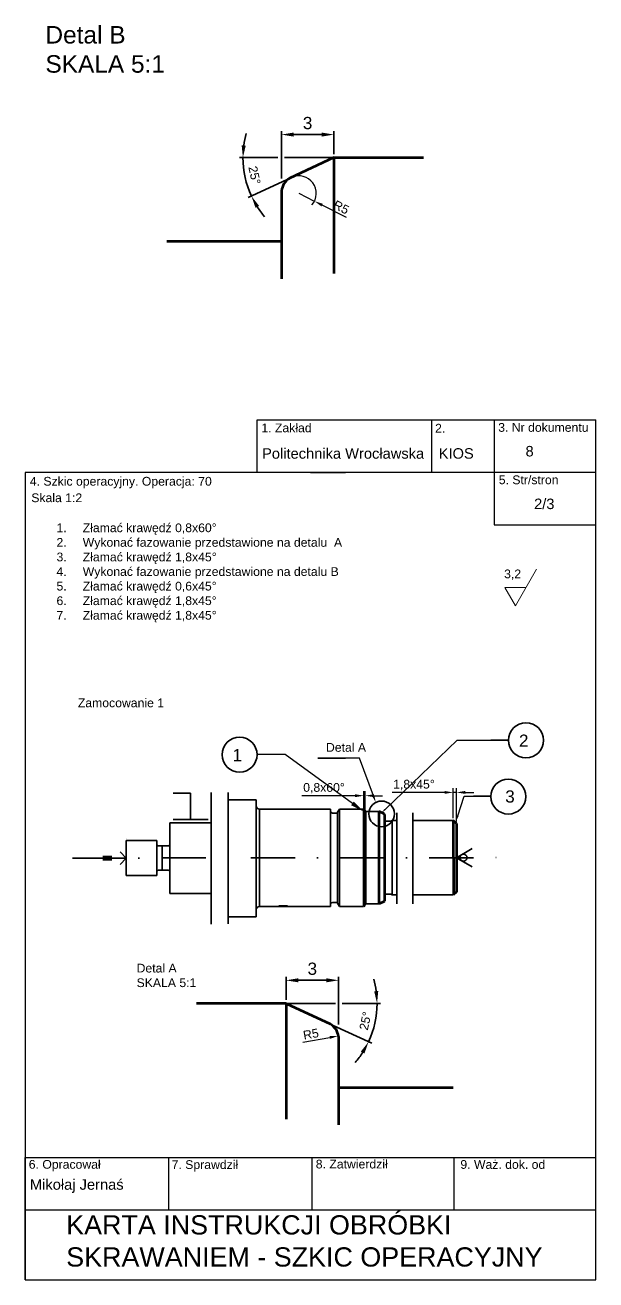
# Model space of a CAD drawing. Header units: millimetres. Extents: x 1335 to 6286, y 608 to 2939.
# Drawn here: x 4315.8 to 4479, y 1709.6 to 2068.3 of the extents above; entities that cross this region are included whole.
import ezdxf
from ezdxf import colors
from ezdxf.entities.mleader import LeaderData, LeaderLine
from ezdxf.math import Vec2, Vec3

# ---------------------------------------------------------------- set-up
doc = ezdxf.new("R2010")
doc.units = ezdxf.units.MM
doc.linetypes.add('DASHDOT', pattern=[25.4, 12.7, -6.35, 0, -6.35])
for name, color, linetype, lineweight in [('01.1 CIĄG. Z PRZERWANIEM', 255, 'Amzigzag', 35), ('01.1 CIĄGŁA CIENKA', 255, 'Continuous', 35), ('01.2 CIĄGŁA GRUBA', 7, 'Continuous', 70), ('04.1 DŁ. K+K CIENKA', 255, 'DASHDOT', 35)]:
    doc.layers.add(name, color=color, linetype=linetype, lineweight=lineweight)
doc.layers.add('Default', color=7, linetype='Continuous')
doc.styles.get("Standard").update_dxf_attribs({"font": 'arial.ttf'})
doc.linetypes.add('Amzigzag', pattern='A,0.0001,[136,genltshp.shx,S=0.04,R=0,X=0,Y=0],-11', length=11.0001)
doc.dimstyles.new('AM_ISO', dxfattribs={"dimscale": 100, "dimtxt": 3.5, "dimasz": 3.5, "dimexe": 1, "dimexo": 1, "dimgap": 1.5, "dimtad": 1, "dimdsep": 46, "dimtxsty": 'Standard', "dimcen": 0, "dimclrd": 256, "dimclre": 256, "dimclrt": 2, "dimadec": 0, "dimazin": 2, "dimtp": 0.1, "dimtm": 0.1, "dimtfac": 0.71, "dimtmove": 0, "dimatfit": 3, "dimfxl": 1, "dimlwd": -1, "dimlwe": -1, "dimarcsym": 1})
doc.dimstyles.new('AM_ISO$0', dxfattribs={"dimscale": 100, "dimtxt": 3.5, "dimasz": 3.5, "dimexe": 1, "dimexo": 1, "dimgap": 1.5, "dimtad": 1, "dimdsep": 46, "dimtxsty": 'Standard', "dimcen": 0, "dimclrd": 256, "dimclre": 256, "dimclrt": 2, "dimadec": 0, "dimazin": 2, "dimtp": 0.1, "dimtm": 0.1, "dimtfac": 0.71, "dimtmove": 0, "dimatfit": 3, "dimfxl": 1, "dimlwd": -1, "dimlwe": -1, "dimarcsym": 1})
doc.dimstyles.new('ISO-25', dxfattribs={"dimtxt": 2.5, "dimasz": 2.5, "dimexe": 1.25, "dimexo": 0.625, "dimtad": 1, "dimtxsty": 'Standard', "dimcen": 2.5, "dimadec": 0, "dimazin": 0, "dimtfac": 1, "dimtmove": 0, "dimatfit": 3, "dimfxl": 1, "dimarcsym": 0})
doc.dimstyles.new('ISO-25$0', dxfattribs={"dimtxt": 2.5, "dimasz": 2.5, "dimexe": 1.25, "dimexo": 0.625, "dimtad": 1, "dimtxsty": 'Standard', "dimcen": 2.5, "dimadec": 0, "dimazin": 0, "dimtfac": 1, "dimtmove": 0, "dimatfit": 3, "dimfxl": 1, "dimarcsym": 0})

# ---------------------------------------------------------------- blocks, each defined once
blk = doc.blocks.new('*D145')
at = {"layer": '01.1 CIĄGŁA CIENKA', "linetype": 'ByBlock', "transparency": 16777216}
for p, q in [((4388.06, 2030.38), (4377.06, 2030.38)), ((4390.57, 2024.08), (4379.59, 2018.96))]:
    blk.add_line(p, q, dxfattribs=at)
for start, end in [(164.5673, 172.2836), (180, 205), (212.7164, 220.4327)]:
    blk.add_arc((4404.06, 2030.38), 26.01, start, end, dxfattribs=at)
at = {"layer": '01.1 CIĄGŁA CIENKA', "transparency": 16777216}
for points in [[(4378.87, 2033.83), (4377.71, 2033.91), (4378.06, 2030.38)], [(4381.67, 2016.04), (4382.69, 2016.6), (4380.49, 2019.39)]]:
    blk.add_solid(points, dxfattribs=at)
at = {"layer": 'Defpoints', "color": 0, "transparency": 16777216}
for p in [(4389.06, 2030.38), (4404.06, 2030.38), (4404.06, 2030.38), (4378.33, 2026.61), (4391.47, 2024.51)]:
    blk.add_point(p, dxfattribs=at)
at = {"layer": '01.1 CIĄGŁA CIENKA', "color": 2, "transparency": 16777216, "insert": (4381.38, 2025.35), "char_height": 3.5, "attachment_point": 5, "rotation": 282.5}
blk.add_mtext('{\\H0.71429x;25°}', dxfattribs=at)
blk = doc.blocks.new('*D144')
at = {"layer": '01.1 CIĄGŁA CIENKA', "linetype": 'ByBlock', "transparency": 16777216}
for p, q in [((4389.06, 2024.38), (4389.06, 2037.97)), ((4404.06, 2031.38), (4404.06, 2037.97)), ((4392.56, 2036.97), (4400.56, 2036.97))]:
    blk.add_line(p, q, dxfattribs=at)
at = {"layer": '01.1 CIĄGŁA CIENKA', "transparency": 16777216}
for points in [[(4392.56, 2037.55), (4392.56, 2036.39), (4389.06, 2036.97)], [(4400.56, 2037.55), (4400.56, 2036.39), (4404.06, 2036.97)]]:
    blk.add_solid(points, dxfattribs=at)
at = {"layer": 'Defpoints', "color": 0, "transparency": 16777216}
for p in [(4404.06, 2036.97), (4404.06, 2030.38), (4389.06, 2023.38)]:
    blk.add_point(p, dxfattribs=at)
at = {"layer": '01.1 CIĄGŁA CIENKA', "color": 2, "transparency": 16777216, "insert": (4396.56, 2043.17), "char_height": 3.5, "attachment_point": 5}
blk.add_mtext('\\P3', dxfattribs=at)
blk = doc.blocks.new('*D296')
at = {"layer": '01.1 CIĄGŁA CIENKA', "color": 0, "lineweight": -2, "transparency": 16777216}
for p, q in [((4435.71, 1848.96), (4420.69, 1848.96)), ((4438.21, 1841.57), (4438.21, 1850.21)), ((4439.11, 1848.96), (4438.21, 1848.96)), ((4439.11, 1840.67), (4439.11, 1850.21)), ((4441.61, 1848.96), (4444.11, 1848.96))]:
    blk.add_line(p, q, dxfattribs=at)
at = {"layer": '01.1 CIĄGŁA CIENKA', "color": 0, "transparency": 16777216}
for points in [[(4435.71, 1849.37), (4435.71, 1848.54), (4438.21, 1848.96)], [(4441.61, 1849.37), (4441.61, 1848.54), (4439.11, 1848.96)]]:
    blk.add_solid(points, dxfattribs=at)
at = {"layer": 'Defpoints', "color": 0, "transparency": 16777216}
for p in [(4438.21, 1848.96), (4438.21, 1840.94), (4439.11, 1840.04)]:
    blk.add_point(p, dxfattribs=at)
at = {"layer": '01.1 CIĄGŁA CIENKA', "color": 0, "transparency": 16777216, "insert": (4426.95, 1851.08), "char_height": 2.5, "attachment_point": 5}
blk.add_mtext('{\\C7;1,8x45%%D}', dxfattribs=at)
blk = doc.blocks.new('*D297')
at = {"layer": '01.1 CIĄGŁA CIENKA', "color": 0, "lineweight": -2, "transparency": 16777216}
for p, q in [((4410.12, 1848.02), (4394.86, 1848.02)), ((4412.62, 1844.1), (4412.62, 1849.27)), ((4413.01, 1848.02), (4412.62, 1848.02)), ((4413.01, 1844.1), (4413.01, 1849.27)), ((4415.51, 1848.02), (4418.01, 1848.02))]:
    blk.add_line(p, q, dxfattribs=at)
at = {"layer": '01.1 CIĄGŁA CIENKA', "color": 0, "transparency": 16777216}
for points in [[(4410.12, 1848.44), (4410.12, 1847.61), (4412.62, 1848.02)], [(4415.51, 1848.44), (4415.51, 1847.61), (4413.01, 1848.02)]]:
    blk.add_solid(points, dxfattribs=at)
at = {"layer": 'Defpoints', "color": 0, "transparency": 16777216}
for p in [(4412.62, 1848.02), (4412.62, 1843.47), (4413.01, 1843.47)]:
    blk.add_point(p, dxfattribs=at)
at = {"layer": '01.1 CIĄGŁA CIENKA', "color": 0, "transparency": 16777216, "insert": (4401.24, 1850.15), "char_height": 2.5, "attachment_point": 5}
blk.add_mtext('0,8x60%%D', dxfattribs=at)
blk = doc.blocks.new('*D298')
at = {"layer": '01.1 CIĄGŁA CIENKA', "color": 0, "lineweight": -2, "transparency": 16777216}
for p, q in [((4394.02, 2020.2), (4398.48, 2017.95)), ((4407.67, 2013.3), (4400.71, 2016.82))]:
    blk.add_line(p, q, dxfattribs=at)
blk.add_arc((4394.02, 2020.2), 5, 318.8641, 113.4376, dxfattribs=at)
at = {"layer": '01.1 CIĄGŁA CIENKA', "color": 0, "transparency": 16777216}
blk.add_solid([(4400.9, 2017.19), (4400.52, 2016.45), (4398.48, 2017.95)], dxfattribs=at)
at = {"layer": 'Defpoints', "color": 0, "transparency": 16777216}
for p in [(4394.02, 2020.2), (4398.48, 2017.95)]:
    blk.add_point(p, dxfattribs=at)
at = {"layer": '01.1 CIĄGŁA CIENKA', "color": 0, "transparency": 16777216, "insert": (4406.16, 2016.19), "char_height": 2.5, "attachment_point": 5, "rotation": 333.188}
blk.add_mtext('R5', dxfattribs=at)
blk = doc.blocks.new('*D307')
at = {"layer": '01.1 CIĄGŁA CIENKA', "linetype": 'ByBlock', "transparency": 16777216}
for p, q in [((4406.4, 1788.66), (4417.41, 1788.66)), ((4403.9, 1782.37), (4414.88, 1777.25))]:
    blk.add_line(p, q, dxfattribs=at)
for start, end in [(7.7164, 15.4327), (335, 0), (319.5673, 327.2836)]:
    blk.add_arc((4390.4, 1788.66), 26.01, start, end, dxfattribs=at)
at = {"layer": '01.1 CIĄGŁA CIENKA', "transparency": 16777216}
for points in [[(4416.76, 1792.19), (4415.59, 1792.12), (4416.41, 1788.66)], [(4411.78, 1774.89), (4412.8, 1774.32), (4413.98, 1777.67)]]:
    blk.add_solid(points, dxfattribs=at)
at = {"layer": 'Defpoints', "color": 0, "transparency": 16777216}
for p in [(4390.4, 1788.66), (4390.4, 1788.66), (4405.4, 1788.66), (4403, 1782.79), (4415.32, 1781.2)]:
    blk.add_point(p, dxfattribs=at)
at = {"layer": '01.1 CIĄGŁA CIENKA', "color": 2, "transparency": 16777216, "insert": (4413.09, 1783.64), "char_height": 3.5, "attachment_point": 5, "rotation": 77.5}
blk.add_mtext('{\\H0.71429x;25°}', dxfattribs=at)
blk = doc.blocks.new('*D306')
at = {"layer": '01.1 CIĄGŁA CIENKA', "linetype": 'ByBlock', "transparency": 16777216}
for p, q in [((4390.4, 1789.66), (4390.4, 1796.25)), ((4401.9, 1795.25), (4393.9, 1795.25)), ((4405.4, 1782.67), (4405.4, 1796.25))]:
    blk.add_line(p, q, dxfattribs=at)
at = {"layer": '01.1 CIĄGŁA CIENKA', "transparency": 16777216}
for points in [[(4393.9, 1795.84), (4393.9, 1794.67), (4390.4, 1795.25)], [(4401.9, 1795.84), (4401.9, 1794.67), (4405.4, 1795.25)]]:
    blk.add_solid(points, dxfattribs=at)
at = {"layer": 'Defpoints', "color": 0, "transparency": 16777216}
for p in [(4390.4, 1795.25), (4390.4, 1788.66), (4405.4, 1781.67)]:
    blk.add_point(p, dxfattribs=at)
at = {"layer": '01.1 CIĄGŁA CIENKA', "color": 2, "transparency": 16777216, "insert": (4397.9, 1801.46), "char_height": 3.5, "attachment_point": 5}
blk.add_mtext('\\P3', dxfattribs=at)
blk = doc.blocks.new('*D308')
at = {"layer": '01.1 CIĄGŁA CIENKA', "color": 0, "lineweight": -2, "transparency": 16777216}
blk.add_line((4395.24, 1777.54), (4402.91, 1778.93), dxfattribs=at)
at = {"layer": '01.1 CIĄGŁA CIENKA', "color": 0, "transparency": 16777216}
blk.add_solid([(4402.84, 1779.34), (4402.98, 1778.52), (4405.37, 1779.38)], dxfattribs=at)
at = {"layer": 'Defpoints', "color": 0, "transparency": 16777216}
for p in [(4405.37, 1779.38), (4400.45, 1778.49)]:
    blk.add_point(p, dxfattribs=at)
at = {"layer": '01.1 CIĄGŁA CIENKA', "color": 0, "transparency": 16777216, "insert": (4397.5, 1779.88), "char_height": 2.5, "attachment_point": 5, "rotation": 10.292}
blk.add_mtext('R5', dxfattribs=at)

msp = doc.modelspace()

# ---------------------------------------------------------------- linework, layer by layer
at = {"layer": '01.1 CIĄG. Z PRZERWANIEM'}
for p, q in [((4369.016, 1811.289), (4369.016, 1848.979)), ((4373.826, 1848.895), (4373.826, 1811.403)), ((4422.053, 1817.148), (4422.053, 1843.148)), ((4426.635, 1843.148), (4426.635, 1817.148))]:
    msp.add_line(p, q, dxfattribs=at)
at = {"layer": '01.1 CIĄGŁA CIENKA'}
for p, q in [((4389.924, 2030.378), (4404.064, 2030.378)), ((4389.064, 2020.402), (4389.064, 2020.883)), ((4448.983, 1863.847), (4453.983, 1863.847)), ((4399.527, 1858.785), (4407.351, 1858.785)), ((4363.108, 1848.741), (4358.108, 1848.741)), ((4363.108, 1841.241), (4363.108, 1848.741)), ((4443.995, 1847.904), (4448.995, 1847.904)), ((4373.826, 1846.87), (4381.826, 1846.87)), ((4381.826, 1846.87), (4381.826, 1830.145)), ((4403.129, 1844.173), (4382.826, 1844.173)), ((4382.837, 1844.173), (4382.837, 1816.373)), ((4382.837, 1844.023), (4382.837, 1816.523)), ((4403.129, 1844.173), (4403.129, 1816.373)), ((4405.65, 1844.173), (4405.129, 1843.273)), ((4405.65, 1844.173), (4412.617, 1844.16)), ((4405.65, 1844.173), (4405.65, 1816.373)), ((4413.015, 1843.471), (4412.995, 1817.095)), ((4417.015, 1843.471), (4413.015, 1843.47)), ((4417.015, 1843.471), (4413.015, 1843.471)), ((4357.2, 1840.241), (4357.2, 1820.091)), ((4357.2, 1840.241), (4369.016, 1840.241)), ((4358.108, 1841.241), (4363.108, 1841.241)), ((4363.108, 1841.241), (4368.108, 1841.241)), ((4404.929, 1843.023), (4403.629, 1843.023)), ((4403.629, 1843.023), (4403.629, 1843.023)), ((4405.129, 1843.273), (4405.129, 1832.252)), ((4418.527, 1842.636), (4418.525, 1817.915)), ((4418.727, 1840.696), (4420.215, 1840.696)), ((4420.321, 1840.726), (4420.69, 1840.941)), ((4422.053, 1840.941), (4420.69, 1840.941)), ((4420.69, 1840.941), (4420.69, 1819.641)), ((4438.212, 1840.939), (4426.635, 1840.941)), ((4439.112, 1840.041), (4439.112, 1820.569)), ((4439.112, 1840.041), (4439.112, 1840.041)), ((4344.692, 1825.203), (4344.695, 1835.203)), ((4344.695, 1835.689), (4344.695, 1835.689)), ((4344.695, 1835.203), (4353.45, 1835.203)), ((4344.695, 1825.203), (4344.695, 1835.203)), ((4353.45, 1835.201), (4353.45, 1830.201)), ((4353.45, 1834.244), (4353.45, 1834.728)), ((4354.05, 1833.644), (4356.6, 1833.644)), ((4356.6, 1833.644), (4355, 1833.644)), ((4355, 1833.644), (4355, 1830.201)), ((4439.112, 1830.305), (4443.625, 1832.911)), ((4344.695, 1830.166), (4337.047, 1830.166)), ((4338.047, 1830.666), (4340.547, 1830.666)), ((4338.047, 1829.666), (4340.547, 1829.666)), ((4344.695, 1830.166), (4342.927, 1831.934)), ((4344.695, 1830.166), (4342.927, 1828.398)), ((4353.45, 1825.201), (4353.45, 1830.201)), ((4355, 1826.757), (4355, 1830.201)), ((4381.826, 1813.42), (4381.826, 1830.145)), ((4405.129, 1817.273), (4405.129, 1832.252)), ((4412.851, 1830.276), (4416.104, 1830.276)), ((4439.112, 1830.305), (4443.625, 1827.7)), ((4353.45, 1826.157), (4353.45, 1825.674)), ((4354.05, 1826.757), (4356.6, 1826.757)), ((4356.6, 1826.757), (4355, 1826.757)), ((4344.695, 1825.203), (4353.45, 1825.201)), ((4357.2, 1820.091), (4369.016, 1820.091)), ((4418.727, 1819.872), (4420.215, 1819.872)), ((4420.321, 1819.842), (4420.69, 1819.641)), ((4420.69, 1819.641), (4422.053, 1819.641)), ((4438.212, 1819.669), (4426.635, 1819.641)), ((4403.129, 1816.373), (4382.826, 1816.373)), ((4388.286, 1816.523), (4390.786, 1816.523)), ((4404.929, 1817.523), (4403.629, 1817.523)), ((4403.629, 1817.523), (4403.629, 1817.523)), ((4405.648, 1816.373), (4405.129, 1817.273)), ((4405.648, 1816.373), (4412.58, 1816.373)), ((4412.995, 1817.095), (4417.025, 1817.092)), ((4373.826, 1813.42), (4381.826, 1813.42)), ((4404.544, 1788.663), (4390.404, 1788.663)), ((4405.404, 1778.687), (4405.404, 1779.169))]:
    msp.add_line(p, q, dxfattribs=at)
at = {"layer": '01.1 CIĄGŁA CIENKA', "linetype": 'Continuous', "lineweight": 20}
for p, q in [((4455.943, 1902.288), (4462.005, 1912.788)), ((4452.912, 1907.538), (4455.943, 1902.288)), ((4452.912, 1907.538), (4455.943, 1902.288)), ((4458.974, 1907.538), (4452.912, 1907.538))]:
    msp.add_line(p, q, dxfattribs=at)
at = {"layer": '01.1 CIĄGŁA CIENKA', "color": 136, "linetype": 'Continuous', "lineweight": 20, "true_color": 0x008080}
msp.add_lwpolyline([(4396.728, 1844.023), (4396.724, 1844.023)], dxfattribs=at)
at = {"layer": '01.1 CIĄGŁA CIENKA'}
for centre, radius in [((4458.983, 1863.847), 5), ((4377.101, 1859.74), 5), ((4453.945, 1847.779), 5), ((4417.708, 1842.814), 3.67), ((4441.112, 1830.305), 1)]:
    msp.add_circle(centre, radius, dxfattribs=at)
for centre, radius, start, end in [((4382.826, 1845.173), 1, 180, 270), ((4403.629, 1843.523), 0.5, 180, 270), ((4404.929, 1843.223), 0.2, 270, 360), ((4418.727, 1840.896), 0.2, 180, 270), ((4420.215, 1840.896), 0.2, 270, 301.77094), ((4354.05, 1834.244), 0.6, 180, 270), ((4356.6, 1834.244), 0.6, 270.00002, 0), ((4354.05, 1826.157), 0.6, 90, 180), ((4356.6, 1826.157), 0.6, 360, 89.99998), ((4418.727, 1819.672), 0.2, 90, 180), ((4420.215, 1819.672), 0.2, 58.22906, 90), ((4382.826, 1815.373), 1, 90, 180), ((4403.629, 1817.023), 0.5, 90, 180), ((4404.929, 1817.323), 0.2, 0, 90)]:
    msp.add_arc(centre, radius, start, end, dxfattribs=at)
at = {"layer": '01.2 CIĄGŁA GRUBA'}
for p, q in [((4404.064, 2030.378), (4391.472, 2024.506)), ((4404.064, 2030.378), (4429.672, 2030.378)), ((4404.064, 2030.378), (4404.064, 1997.31)), ((4389.064, 2020.883), (4389.064, 1995.698)), ((4389.064, 2006.378), (4356.341, 2006.378)), ((4413.015, 1843.471), (4412.617, 1844.16)), ((4412.617, 1844.16), (4412.617, 1816.377)), ((4418.402, 1842.814), (4417.015, 1843.469)), ((4417.025, 1817.092), (4417.015, 1843.469)), ((4418.527, 1842.636), (4418.525, 1817.916)), ((4439.112, 1840.041), (4438.212, 1840.941)), ((4438.212, 1840.941), (4438.263, 1819.67)), ((4439.112, 1840.041), (4439.112, 1820.569)), ((4439.112, 1840.041), (4439.112, 1840.041)), ((4439.112, 1820.569), (4438.212, 1819.669)), ((4412.995, 1817.095), (4412.58, 1816.377)), ((4418.412, 1817.738), (4417.025, 1817.092)), ((4390.404, 1788.663), (4364.796, 1788.663)), ((4390.404, 1788.663), (4402.996, 1782.792)), ((4390.404, 1788.663), (4390.404, 1755.595)), ((4405.404, 1779.169), (4405.404, 1753.984)), ((4405.404, 1764.663), (4438.127, 1764.663))]:
    msp.add_line(p, q, dxfattribs=at)
msp.add_lwpolyline([(4413.015, 1843.47), (4412.995, 1817.095)], dxfattribs=at)
for centre, radius, start, end in [((4394.017, 2020.202), 5, 120.59961, 172.17505), ((4417.698, 1842.185), 0.944, 28.58593, 41.82124), ((4418.056, 1818.09), 0.5, 315.31518, 339.64581), ((4400.451, 1778.488), 5, 7.82495, 59.40039)]:
    msp.add_arc(centre, radius, start, end, dxfattribs=at)
at = {"layer": '04.1 DŁ. K+K CIENKA'}
msp.add_line((4329.3, 1830.188), (4451.075, 1830.312), dxfattribs=at)
at = {"layer": 'Default'}
for p, q in [((4382.112, 1940.419), (4382.112, 1955.419)), ((4382.112, 1955.419), (4385.952, 1955.419)), ((4385.952, 1955.419), (4407.384, 1955.419)), ((4407.384, 1955.419), (4478.978, 1955.419)), ((4431.992, 1955.419), (4431.992, 1940.419)), ((4449.889, 1955.419), (4449.889, 1940.419)), ((4478.978, 1940.419), (4478.978, 1955.419)), ((4478.978, 1940.419), (4315.791, 1940.419)), ((4315.791, 1940.419), (4315.791, 1709.626)), ((4397.384, 1940.419), (4407.384, 1940.419)), ((4449.889, 1940.419), (4449.889, 1925.419)), ((4478.978, 1709.626), (4478.978, 1940.419)), ((4449.889, 1925.419), (4478.978, 1925.419)), ((4315.791, 1729.626), (4315.791, 1744.626)), ((4315.791, 1744.626), (4478.978, 1744.626)), ((4356.791, 1744.626), (4356.791, 1729.626)), ((4397.791, 1744.626), (4397.791, 1729.626)), ((4438.384, 1744.626), (4438.384, 1729.626)), ((4315.791, 1709.626), (4315.791, 1729.626)), ((4315.791, 1729.626), (4478.978, 1729.626)), ((4315.791, 1709.626), (4478.978, 1709.626))]:
    msp.add_line(p, q, dxfattribs=at)

# ---------------------------------------------------------------- texts
at = {"layer": '01.1 CIĄGŁA CIENKA'}
for s, width, gutter_width, insert, char_height, attachment_point in [('Detal B\\PSKALA 5:1', 47.49804, 12.5, (4321.608, 2067.999), 5, 1), ('3,2', 6.23728, 12.5, (4452.737, 1912.659), 2.5, 1), ('Zamocowanie 1', 29.12273, 12.5, (4330.872, 1875.801), 2.5, 1), ('2', 3.46461, 0.5, (4459.696, 1865.49), 3.5, 3), ('1', 3.46461, 0.5, (4377.814, 1861.383), 3.5, 3), ('Detal A', 16.2405, 6.25, (4401.81, 1863.082), 2.5, 1), ('3', 3.46461, 0.5, (4453.055, 1849.546), 3.5, 1), ('Detal A\\PSKALA 5:1', 47.49804, 12.5, (4347.667, 1799.987), 2.5, 1)]:
    msp.add_mtext_dynamic_manual_height_columns(s, width=width, gutter_width=gutter_width, heights=[0], dxfattribs=dict(at, insert=insert, char_height=char_height, attachment_point=attachment_point))
at = {"layer": 'Default', "attachment_point": 1}
for s, width, heights, insert, char_height in [('3. Nr dokumentu', 31.85449, [7.043], (4451.05, 1954.528), 2.5), ('1. Zakład', 23.43622, [6.501], (4383.349, 1954.395), 2.5), ('2.', 23.43622, [6.501], (4433.004, 1954.294), 2.5), ('Politechnika Wrocławska', 51.87466, [5.184], (4383.534, 1947.332), 3), ('8', 51.87466, [5.184], (4458.855, 1947.981), 3), ('KIOS', 51.87466, [5.184], (4434.04, 1947.339), 3), ('4. Szkic operacyjny. Operacja: 70', 73.32689, [7.043], (4317.147, 1939.136), 2.5), ('5. Str/stron', 31.85449, [7.043], (4451.205, 1939.545), 2.5), ('Skala 1:2 ', 31.85449, [7.043], (4317.558, 1934.422), 2.5), ('     2/3', 51.87466, [5.184], (4455.484, 1932.931), 3), ('\\pi-7.5,l10,t10;1.^IZłamać krawędź 0,8x60°\\P2.^IWykonać fazowanie przedstawione na detalu  A\\P3.^IZłamać krawędź 1,8x45°\\P4.^IWykonać fazowanie przedstawione na detalu B\\P5.^IZłamać krawędź 0,6x45°\\P6.^IZłamać krawędź 1,8x45°\\P7.^IZłamać krawędź 1,8x45°', 87.54781, [48.361], (4322.272, 1925.836), 2.5), ('6. Opracował', 23.43622, [6.501], (4316.839, 1743.9), 2.5), ('7. Sprawdził', 23.43622, [6.501], (4357.691, 1743.829), 2.5), ('8. Zatwierdził', 23.43622, [6.501], (4398.891, 1743.979), 2.5), ('9. Waż. dok. od', 26.11798, [4.671], (4440.237, 1743.87), 2.5), ('Mikołaj Jernaś', 51.87466, [5.184], (4317.175, 1738.395), 3), ('KARTA INSTRUKCJI OBRÓBKI SKRAWANIEM - SZKIC OPERACYJNY', 163.18648, [0], (4327.547, 1728.107), 5.5)]:
    msp.add_mtext_dynamic_manual_height_columns(s, width=width, gutter_width=12.5, heights=heights, dxfattribs=dict(at, insert=insert, char_height=char_height))

# ---------------------------------------------------------------- dimensions: what is measured, and where the dimension line sits
at = {"layer": '01.1 CIĄGŁA CIENKA'}
dim = msp.add_linear_dim(base=(4404.064, 2036.969), p1=(4389.064, 2023.383), p2=(4404.064, 2030.378), text='\\P3', dimstyle='AM_ISO$0', override={"dimscale": 1, "dimtdec": 3}, dxfattribs=at)
dim.commit()
dim.dimension.update_dxf_attribs({"geometry": '*D144', "text_midpoint": (4396.564, 2043.174)})
for base, line1, line2, picture, middle in [((4378.33, 2026.608), ((4404.064, 2030.378), (4389.064, 2030.378)), ((4404.064, 2030.378), (4391.472, 2024.506)), '*D145', (4381.383, 2025.35)), ((4415.32, 1781.204), ((4390.404, 1788.663), (4405.404, 1788.663)), ((4390.404, 1788.663), (4402.996, 1782.792)), '*D307', (4413.085, 1783.635))]:
    dim = msp.add_angular_dim_2l(base=base, line1=line1, line2=line2, text='{\\H0.71429x;<>}', dimstyle='AM_ISO', override={"dimscale": 1, "dimtdec": 3}, dxfattribs=at)
    dim.commit()
    dim.dimension.update_dxf_attribs({"geometry": picture, "text_midpoint": middle})
dim = msp.add_radius_dim(center=(4394.017, 2020.202), mpoint=(4398.48, 2017.947), dimstyle='ISO-25', dxfattribs=at)
dim.commit()
dim.dimension.update_dxf_attribs({"geometry": '*D298', "text_midpoint": (4406.163, 2016.189)})
dim = msp.add_linear_dim(base=(4412.617, 1848.022), p1=(4413.015, 1843.471), p2=(4412.617, 1843.471), text='0,8x60%%D', dimstyle='ISO-25$0', dxfattribs=at)
dim.commit()
dim.dimension.update_dxf_attribs({"geometry": '*D297', "text_midpoint": (4401.239, 1850.15)})
dim = msp.add_linear_dim(base=(4438.212, 1848.957), p1=(4439.112, 1840.041), p2=(4438.212, 1840.941), text='{\\C7;1,8x45%%D}', dimstyle='ISO-25$0', dxfattribs=at)
dim.commit()
dim.dimension.update_dxf_attribs({"geometry": '*D296', "text_midpoint": (4426.951, 1848.957), "dimtype": 160})
dim = msp.add_linear_dim(base=(4390.404, 1795.254), p1=(4405.404, 1781.669), p2=(4390.404, 1788.663), angle=180, text='\\P3', dimstyle='AM_ISO$0', override={"dimscale": 1, "dimtdec": 3}, dxfattribs=at)
dim.commit()
dim.dimension.update_dxf_attribs({"geometry": '*D306', "text_midpoint": (4397.904, 1801.459)})
dim = msp.add_radius_dim(center=(4400.451, 1778.488), mpoint=(4405.37, 1779.381), dimstyle='ISO-25', dxfattribs=at)
dim.commit()
dim.dimension.update_dxf_attribs({"geometry": '*D308', "text_midpoint": (4397.843, 1778.014), "dimtype": 164})

# ---------------------------------------------------------------- leaders
ml = msp.add_multileader_mtext('Standard', dxfattribs=at)
ml.set_content('', color=256)
ml.set_leader_properties()
ml.build(insert=Vec2(0, 0))
ctx = ml.context
ctx.base_point, ctx.plane_origin = Vec3(4378.161, 1859.827), Vec3(4412.617, 1843.471)
ctx.text_align_type = 2
notes = []
notes.append((ctx, [(0, (1, 1, 0), (4390.161, 1859.827), (-1, 0), 8, [(0, [(4412.617, 1843.471)], 0, [])])]))
ctx.mtext.insert, ctx.mtext.alignment, ctx.mtext.flow_direction = Vec3(4380.161, 1861.827), 3, 5
ml = msp.add_multileader_mtext('Standard', dxfattribs=at)
ml.set_content('', color=256)
ml.set_leader_properties()
ml.build(insert=Vec2(0, 0))
ml.multileader.update_dxf_attribs({"dogleg_length": 0.36, "arrow_head_size": 1.35, "scale": 15})
ctx = ml.context
ctx.base_point, ctx.scale, ctx.char_height, ctx.arrow_head_size, ctx.landing_gap_size, ctx.plane_origin = Vec3(4448.983, 1863.847), 15, 1.35, 1.35, 0.675, Vec3(4415.676, 1844.402)
notes.append((ctx, [(0, (1, 1, 0), (4439.316, 1863.847), (1, 0), 9.667, [(0, [(4417.708, 1843.141)], 0, [])])]))
ctx.mtext.insert, ctx.mtext.flow_direction = Vec3(4449.658, 1864.522), 5
ml = msp.add_multileader_mtext('Standard', dxfattribs=at)
ml.set_content('', color=256)
ml.set_leader_properties()
ml.build(insert=Vec2(0, 0))
ml.multileader.update_dxf_attribs({"arrow_head_size": 2})
ctx = ml.context
ctx.base_point, ctx.char_height, ctx.arrow_head_size, ctx.landing_gap_size, ctx.plane_origin = Vec3(4405.351, 1858.785), 2, 2, 1, Vec3(4415.441, 1847.271)
ctx.text_align_type = 2
notes.append((ctx, [(0, (1, 1, 0), (4411.351, 1858.785), (-1, 0), 4, [(0, [(4416.044, 1846.086)], 0, [])])]))
ctx.mtext.insert, ctx.mtext.alignment, ctx.mtext.flow_direction = Vec3(4406.351, 1859.785), 3, 5
ml = msp.add_multileader_mtext('Standard', dxfattribs=at)
ml.set_content('', color=256)
ml.set_leader_properties()
ml.build(insert=Vec2(0, 0))
ml.multileader.update_dxf_attribs({"dogleg_length": 0.36, "arrow_head_size": 1.35, "scale": 15})
ctx = ml.context
ctx.base_point, ctx.scale, ctx.char_height, ctx.arrow_head_size, ctx.landing_gap_size, ctx.plane_origin = Vec3(4443.995, 1847.904), 15, 1.35, 1.35, 0.675, Vec3(4430.298, 1841.648)
notes.append((ctx, [(1, (1, 1, 0), (4441.295, 1847.904), (1, 0), 2.7, [(0, [(4439.112, 1840.941)], 0, [])])]))
ctx.mtext.insert, ctx.mtext.text_direction, ctx.mtext.flow_direction, ctx.mtext.extrusion = Vec3(4444.67, 1848.579), Vec3(-1, 0), 5, Vec3(0, 0, -1)
for ctx, leaders in notes:
    for number, flags, end, landing, length, lines in leaders:
        leader = LeaderData()
        leader.index, (leader.has_last_leader_line, leader.has_dogleg_vector, leader.attachment_direction) = number, flags
        leader.last_leader_point, leader.dogleg_vector, leader.dogleg_length = Vec3(end), Vec3(landing), length
        for number, points, colour, breaks in lines:
            line = LeaderLine()
            line.index, line.vertices, line.color, line.breaks = number, Vec3.list(points), colors.encode_raw_color(colour), breaks
            leader.lines.append(line)
        ctx.leaders.append(leader)

doc.saveas('drawing.dxf')
